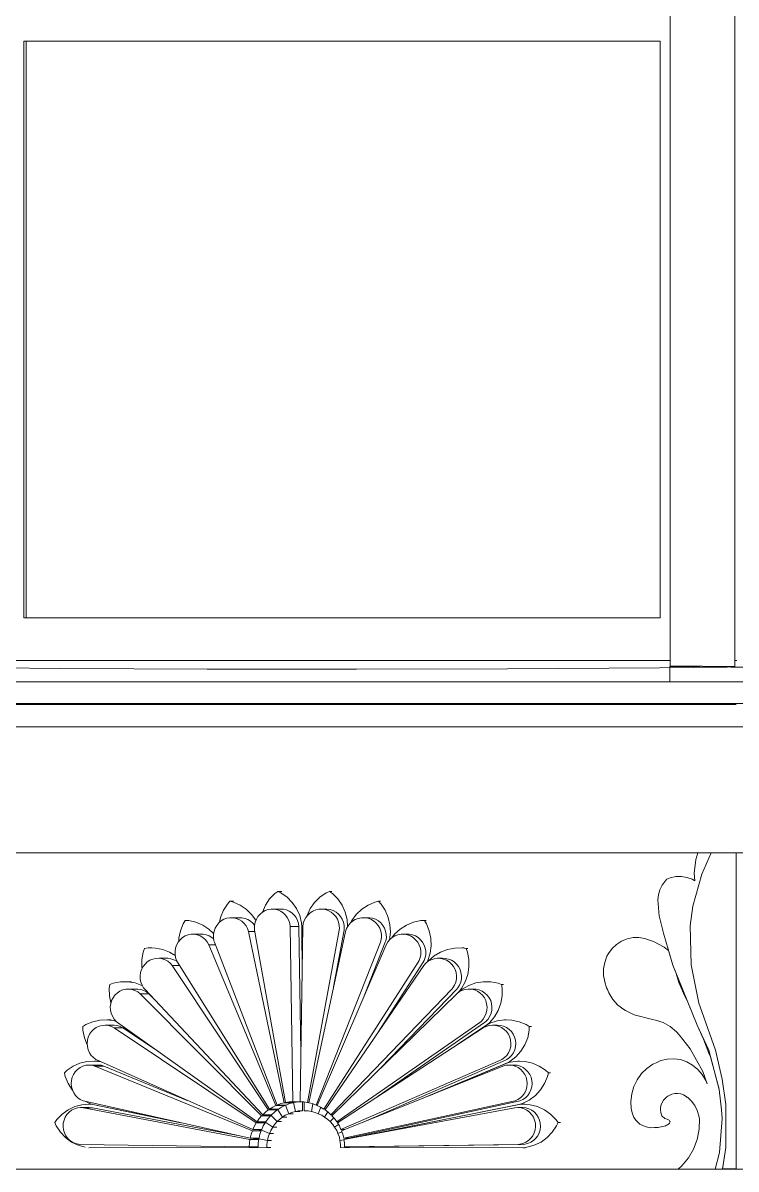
# Model space of a CAD drawing. Header units: millimetres. Extents: x 1177761 to 1329492, y 746793 to 827002.
# Drawn here: x 1205983 to 1206818, y 815005 to 816346 of the extents above; entities that cross this region are included whole.
import ezdxf

# ---------------------------------------------------------------- set-up
doc = ezdxf.new("R2010")
doc.units = ezdxf.units.MM
doc.layers.add('wall', color=5, linetype='Continuous', lineweight=30)

msp = doc.modelspace()

# ---------------------------------------------------------------- linework, layer by layer
at = {"layer": 'wall', "color": 250, "lineweight": 20, "ltscale": 50}
for p, q in [((1206740.4, 818449.8), (1206740.4, 815593.6)), ((1206816, 815592.8), (1206816, 818374.8)), ((1206816.1, 818374.8), (1206816.1, 815599.8)), ((1205984, 815649.8), (1205984, 816324.8)), ((1205984, 816324.8), (1206728.9, 816324.8)), ((1205986.9, 816324.8), (1205986.9, 815649.8)), ((1206728.9, 816324.8), (1206728.9, 815649.8)), ((1206728.9, 815649.8), (1205984, 815649.8)), ((1205935, 815599.8), (1206740.4, 815599.8)), ((1206817.1, 815599.8), (1206816.1, 815599.8)), ((1206816.1, 815599.8), (1206816.1, 815593.8)), ((1206818.5, 815599.8), (1206817.1, 815599.8)), ((1205860.3, 815592), (1206027.5, 815590.5)), ((1206027.5, 815590.5), (1206198.8, 815589.7)), ((1206198.8, 815589.7), (1206373.3, 815589.6)), ((1206373.3, 815589.6), (1206550, 815590.1)), ((1206550, 815590.1), (1206728, 815591.3)), ((1206728, 815591.3), (1206894.5, 815593)), ((1206740.4, 815593.6), (1206740.1, 815593)), ((1206740.1, 815593), (1206906.6, 815591.3)), ((1206740.1, 815574.8), (1206740.1, 815593)), ((1206816, 815592.8), (1206740.4, 815593.6)), ((1206816.1, 815593.8), (1206816, 815592.8)), ((1205853.2, 815574.8), (1206013.8, 815574.8)), ((1205965.9, 815574.8), (1206013.8, 815574.8)), ((1206013.8, 815574.8), (1206177.3, 815574.8)), ((1206017.6, 815574.8), (1206069.6, 815574.8)), ((1206069.6, 815574.8), (1206121.9, 815574.8)), ((1206121.9, 815574.8), (1206174.5, 815574.8)), ((1206174.5, 815574.8), (1206227.3, 815574.8)), ((1206177.3, 815574.8), (1206343, 815574.8)), ((1206227.3, 815574.8), (1206280.3, 815574.8)), ((1206280.3, 815574.8), (1206333.4, 815574.8)), ((1206333.4, 815574.8), (1206386.8, 815574.8)), ((1206343, 815574.8), (1206510.3, 815574.8)), ((1206386.8, 815574.8), (1206440.3, 815574.8)), ((1206440.3, 815574.8), (1206494, 815574.8)), ((1206494, 815574.8), (1206547.7, 815574.8)), ((1206510.3, 815574.8), (1206678.8, 815574.8)), ((1206547.7, 815574.8), (1206601.6, 815574.8)), ((1206601.6, 815574.8), (1206655.5, 815574.8)), ((1206655.5, 815574.8), (1206678.8, 815574.8)), ((1206678.8, 815574.8), (1206847.7, 815574.8)), ((1206709.5, 815574.8), (1206763.5, 815574.8)), ((1206763.5, 815574.8), (1206817.6, 815574.8)), ((1205853.2, 815549.8), (1206013.8, 815549.8)), ((1205965.9, 815548.5), (1206017.6, 815548.5)), ((1206013.8, 815549.8), (1206177.3, 815549.8)), ((1206017.6, 815548.5), (1206069.6, 815548.5)), ((1206069.6, 815548.5), (1206121.9, 815548.5)), ((1206121.9, 815548.5), (1206174.5, 815548.5)), ((1206174.5, 815548.5), (1206227.3, 815548.5)), ((1206177.3, 815549.8), (1206343, 815549.8)), ((1206227.3, 815548.5), (1206280.3, 815548.5)), ((1206280.3, 815548.5), (1206333.4, 815548.5)), ((1206333.4, 815548.5), (1206386.8, 815548.5)), ((1206343, 815549.8), (1206510.3, 815549.8)), ((1206386.8, 815548.5), (1206440.3, 815548.5)), ((1206440.3, 815548.5), (1206494, 815548.5)), ((1206494, 815548.5), (1206547.7, 815548.5)), ((1206510.3, 815549.8), (1206678.8, 815549.8)), ((1206547.7, 815548.5), (1206601.6, 815548.5)), ((1206601.6, 815548.5), (1206655.5, 815548.5)), ((1206655.5, 815548.5), (1206709.5, 815548.5)), ((1206678.8, 815549.8), (1206847.7, 815549.8)), ((1206709.5, 815548.5), (1206763.5, 815548.5)), ((1206763.5, 815548.5), (1206817.6, 815548.5)), ((1208152, 815522.2), (1205483.2, 815522.2)), ((1205975.3, 815522.2), (1206026.5, 815522.2)), ((1206026.5, 815522.2), (1206077.9, 815522.2)), ((1206077.9, 815522.2), (1206129.6, 815522.2)), ((1206129.6, 815522.2), (1206181.6, 815522.2)), ((1206181.6, 815522.2), (1206233.8, 815522.2)), ((1206233.8, 815522.2), (1206286.2, 815522.2)), ((1206286.2, 815522.2), (1206338.8, 815522.2)), ((1206338.8, 815522.2), (1206391.6, 815522.2)), ((1206391.6, 815522.2), (1206444.5, 815522.2)), ((1206444.5, 815522.2), (1206497.5, 815522.2)), ((1206497.5, 815522.2), (1206550.7, 815522.2)), ((1206550.7, 815522.2), (1206604, 815522.2)), ((1206604, 815522.2), (1206657.3, 815522.2)), ((1206657.3, 815522.2), (1206710.7, 815522.2)), ((1206710.7, 815522.2), (1206764.1, 815522.2)), ((1206764.1, 815522.2), (1206817.6, 815522.2)), ((1208099.7, 815374.8), (1205535.5, 815374.8)), ((1206271.7, 815320.9), (1206277.7, 815327.2)), ((1206277.7, 815327.2), (1206281.2, 815329.8)), ((1206281.2, 815329.8), (1206285, 815328)), ((1206286, 815329.8), (1206281.2, 815329.8)), ((1206285, 815328), (1206292.1, 815323)), ((1206337.9, 815328), (1206330.6, 815323)), ((1206341.9, 815329.8), (1206337.9, 815328)), ((1206345.4, 815327.2), (1206341.9, 815329.8)), ((1206344.4, 815329.8), (1206341.9, 815329.8)), ((1206351.6, 815320.9), (1206345.4, 815327.2)), ((1206217.6, 815307.6), (1206222.3, 815315)), ((1206222.3, 815315), (1206225.2, 815318.2)), ((1206225.2, 815318.2), (1206229.4, 815317.2)), ((1206229.3, 815318.2), (1206225.2, 815318.2)), ((1206229.4, 815317.2), (1206237.3, 815313.7)), ((1206237.3, 815313.7), (1206244.4, 815308.9)), ((1206263.3, 815305.5), (1206266.8, 815313.6)), ((1206266.8, 815313.6), (1206271.7, 815320.9)), ((1206292.1, 815323), (1206298.2, 815316.8)), ((1206298.2, 815316.8), (1206303.2, 815309.6)), ((1206324.4, 815316.8), (1206319.3, 815309.6)), ((1206330.6, 815323), (1206324.4, 815316.8)), ((1206356.6, 815313.6), (1206351.6, 815320.9)), ((1206360.2, 815305.5), (1206356.6, 815313.6)), ((1206386.9, 815313.7), (1206379.5, 815308.9)), ((1206394.9, 815317.2), (1206386.9, 815313.7)), ((1206399.2, 815318.2), (1206394.9, 815317.2)), ((1206402.2, 815315), (1206399.2, 815318.2)), ((1206401.4, 815318.2), (1206399.2, 815318.2)), ((1206407, 815307.6), (1206402.2, 815315)), ((1206212.9, 815293.5), (1206214.2, 815299.4)), ((1206214.2, 815299.4), (1206217.6, 815307.6)), ((1206221.6, 815298.4), (1206225.2, 815299)), ((1206225.2, 815299), (1206228.9, 815298.9)), ((1206235.7, 815299), (1206225.2, 815299)), ((1206228.9, 815298.9), (1206232.4, 815298.2)), ((1206235.7, 815299), (1206239.3, 815298.9)), ((1206239.3, 815298.9), (1206242.9, 815298.2)), ((1206244.4, 815308.9), (1206250.7, 815302.9)), ((1206250.7, 815302.9), (1206255.7, 815295.9)), ((1206256.2, 815297.1), (1206258.1, 815300.3)), ((1206258.1, 815300.3), (1206260.5, 815303.2)), ((1206260.5, 815303.2), (1206263.4, 815305.5)), ((1206263.2, 815305.4), (1206263.3, 815305.5)), ((1206263.4, 815305.5), (1206266.6, 815307.3)), ((1206266.6, 815307.3), (1206270.1, 815308.4)), ((1206270.1, 815308.4), (1206273.7, 815309)), ((1206273.7, 815309), (1206277.3, 815308.8)), ((1206284.1, 815309), (1206273.7, 815309)), ((1206277.3, 815308.8), (1206280.9, 815308.1)), ((1206280.9, 815308.1), (1206284.3, 815306.6)), ((1206284.1, 815309), (1206287.8, 815308.8)), ((1206284.3, 815306.6), (1206287.4, 815304.6)), ((1206287.4, 815304.6), (1206290.1, 815302.1)), ((1206287.8, 815308.8), (1206291.3, 815308.1)), ((1206290.1, 815302.1), (1206292.3, 815299.2)), ((1206291.3, 815308.1), (1206294.7, 815306.6)), ((1206292.3, 815299.2), (1206294, 815295.8)), ((1206294.7, 815306.6), (1206297.8, 815304.6)), ((1206297.8, 815304.6), (1206300.5, 815302.1)), ((1206300.5, 815302.1), (1206302.8, 815299.2)), ((1206302.8, 815299.2), (1206304.5, 815295.8)), ((1206303.2, 815309.6), (1206306.9, 815301.6)), ((1206306.9, 815301.6), (1206309.2, 815293.1)), ((1206314, 815299.2), (1206312.2, 815295.8)), ((1206316.3, 815302.1), (1206314, 815299.2)), ((1206315.5, 815301.6), (1206315.2, 815300.7)), ((1206319.3, 815309.6), (1206315.5, 815301.6)), ((1206319.1, 815304.6), (1206316.3, 815302.1)), ((1206322.2, 815306.6), (1206319.1, 815304.6)), ((1206325.7, 815308.1), (1206322.2, 815306.6)), ((1206329.4, 815308.8), (1206325.7, 815308.1)), ((1206333.1, 815309), (1206329.4, 815308.8)), ((1206336.8, 815308.4), (1206333.1, 815309)), ((1206338.8, 815309), (1206333.1, 815309)), ((1206340.3, 815307.3), (1206336.8, 815308.4)), ((1206342.5, 815308.4), (1206338.8, 815309)), ((1206343.6, 815305.5), (1206340.3, 815307.3)), ((1206346.1, 815307.3), (1206342.5, 815308.4)), ((1206346.6, 815303.2), (1206343.6, 815305.5)), ((1206349.4, 815305.5), (1206346.1, 815307.3)), ((1206349.1, 815300.3), (1206346.6, 815303.2)), ((1206351.1, 815297.1), (1206349.1, 815300.3)), ((1206352.3, 815303.2), (1206349.4, 815305.5)), ((1206354.8, 815300.3), (1206352.3, 815303.2)), ((1206356.8, 815297.1), (1206354.8, 815300.3)), ((1206362.4, 815296.9), (1206360.2, 815305.5)), ((1206373.1, 815302.9), (1206367.9, 815295.8)), ((1206379.5, 815308.9), (1206373.1, 815302.9)), ((1206379.1, 815298.9), (1206375.4, 815298.2)), ((1206382.8, 815299), (1206379.1, 815298.9)), ((1206386.5, 815298.4), (1206382.8, 815299)), ((1206388.5, 815299), (1206382.8, 815299)), ((1206392.2, 815298.4), (1206388.5, 815299)), ((1206410.5, 815299.4), (1206407, 815307.6)), ((1206412.5, 815290.8), (1206410.5, 815299.4)), ((1206167.3, 815283.7), (1206170.5, 815291.9)), ((1206170.5, 815291.9), (1206172.8, 815295.7)), ((1206172.8, 815295.7), (1206177.1, 815295.5)), ((1206176.7, 815295.7), (1206172.8, 815295.7)), ((1206177.1, 815295.5), (1206185.4, 815293.7)), ((1206185.4, 815293.7), (1206193.4, 815290.4)), ((1206193.4, 815290.4), (1206200.6, 815285.7)), ((1206200.6, 815285.7), (1206206.2, 815280.6)), ((1206206.7, 815283.2), (1206207.9, 815286.8)), ((1206207.9, 815286.8), (1206209.8, 815290)), ((1206209.8, 815290), (1206212.2, 815292.9)), ((1206212.2, 815292.9), (1206215, 815295.3)), ((1206215, 815295.3), (1206218.2, 815297.1)), ((1206218.2, 815297.1), (1206221.6, 815298.4)), ((1206232.4, 815298.2), (1206235.8, 815296.9)), ((1206235.8, 815296.9), (1206239, 815295)), ((1206239, 815295), (1206241.7, 815292.5)), ((1206241.7, 815292.5), (1206244.1, 815289.6)), ((1206242.9, 815298.2), (1206246.3, 815296.9)), ((1206244.1, 815289.6), (1206245.8, 815286.3)), ((1206245.8, 815286.3), (1206246.9, 815282.8)), ((1206246.3, 815296.9), (1206249.4, 815295)), ((1206249.4, 815295), (1206252.2, 815292.5)), ((1206252.2, 815292.5), (1206254.1, 815290.1)), ((1206253.9, 815286.2), (1206254, 815290)), ((1206254.2, 815284.3), (1206253.9, 815286.2)), ((1206254, 815290), (1206254.8, 815293.6)), ((1206254.8, 815293.6), (1206256.2, 815297.1)), ((1206294, 815295.8), (1206295.2, 815292.2)), ((1206295.2, 815292.2), (1206295.6, 815288.6)), ((1206295.6, 815288.6), (1206298.8, 815083.4)), ((1206306, 815288.6), (1206295.6, 815288.6)), ((1206304.5, 815295.8), (1206305.6, 815292.2)), ((1206305.6, 815292.2), (1206306, 815288.6)), ((1206306, 815288.6), (1206308.3, 815142.4)), ((1206310.6, 815288.6), (1206307.4, 815083.4)), ((1206309.2, 815293.1), (1206309.6, 815288.6)), ((1206309.6, 815288.6), (1206309.7, 815231.9)), ((1206311.1, 815292.2), (1206310.6, 815288.6)), ((1206312.2, 815295.8), (1206311.1, 815292.2)), ((1206352.5, 815293.6), (1206351.1, 815297.1)), ((1206353.2, 815290), (1206352.5, 815293.6)), ((1206353.1, 815284.3), (1206353.3, 815286.2)), ((1206353.3, 815286.2), (1206353.2, 815290)), ((1206358.2, 815293.6), (1206356.8, 815297.1)), ((1206358.9, 815290), (1206358.2, 815293.6)), ((1206358.8, 815284.3), (1206359.1, 815286.2)), ((1206359.1, 815286.2), (1206358.9, 815290)), ((1206361.6, 815286.3), (1206360.5, 815282.8)), ((1206363.5, 815289.6), (1206361.6, 815286.3)), ((1206363, 815288.8), (1206362.4, 815296.9)), ((1206365.8, 815292.5), (1206363.5, 815289.6)), ((1206368.7, 815295), (1206365.8, 815292.5)), ((1206367.9, 815295.8), (1206366.5, 815293.1)), ((1206371.9, 815296.9), (1206368.7, 815295)), ((1206375.4, 815298.2), (1206371.9, 815296.9)), ((1206390, 815297.1), (1206386.5, 815298.4)), ((1206393.3, 815295.3), (1206390, 815297.1)), ((1206395.7, 815297.1), (1206392.2, 815298.4)), ((1206396.1, 815292.9), (1206393.3, 815295.3)), ((1206399, 815295.3), (1206395.7, 815297.1)), ((1206398.6, 815290), (1206396.1, 815292.9)), ((1206400.5, 815286.8), (1206398.6, 815290)), ((1206401.9, 815292.9), (1206399, 815295.3)), ((1206401.8, 815283.2), (1206400.5, 815286.8)), ((1206404.3, 815290), (1206401.9, 815292.9)), ((1206406.2, 815286.8), (1206404.3, 815290)), ((1206407.5, 815283.2), (1206406.2, 815286.8)), ((1206413, 815281.9), (1206412.5, 815290.8)), ((1206424.4, 815285.7), (1206417.9, 815279.8)), ((1206431.9, 815290.4), (1206424.4, 815285.7)), ((1206440, 815293.7), (1206431.9, 815290.4)), ((1206448.6, 815295.5), (1206440, 815293.7)), ((1206452.9, 815295.7), (1206448.6, 815295.5)), ((1206455.3, 815291.9), (1206452.9, 815295.7)), ((1206455.1, 815295.7), (1206452.9, 815295.7)), ((1206458.6, 815283.7), (1206455.3, 815291.9)), ((1206164.6, 815270.3), (1206166.9, 815273.2)), ((1206165.4, 815271.4), (1206165.5, 815275)), ((1206165.5, 815275), (1206167.3, 815283.7)), ((1206166.9, 815273.2), (1206169.7, 815275.7)), ((1206169.7, 815275.7), (1206172.8, 815277.6)), ((1206172.8, 815277.6), (1206176.2, 815278.9)), ((1206176.2, 815278.9), (1206179.8, 815279.6)), ((1206179.8, 815279.6), (1206183.4, 815279.6)), ((1206183.4, 815279.6), (1206187, 815279)), ((1206193.9, 815279.6), (1206183.4, 815279.6)), ((1206187, 815279), (1206190.5, 815277.8)), ((1206190.5, 815277.8), (1206193.6, 815275.9)), ((1206193.6, 815275.9), (1206196.4, 815273.5)), ((1206193.9, 815279.6), (1206197.5, 815279)), ((1206196.4, 815273.5), (1206198.8, 815270.6)), ((1206197.5, 815279), (1206200.9, 815277.8)), ((1206200.9, 815277.8), (1206204.1, 815275.9)), ((1206204.1, 815275.9), (1206206.2, 815274.1)), ((1206205.9, 815275.8), (1206206, 815279.5)), ((1206206.5, 815272), (1206205.9, 815275.8)), ((1206206, 815279.5), (1206206.7, 815283.2)), ((1206207.1, 815270.3), (1206206.5, 815272)), ((1206246.9, 815282.8), (1206288.7, 815082.2)), ((1206254.4, 815282.8), (1206246.9, 815282.8)), ((1206290.2, 815082.6), (1206254.2, 815284.3)), ((1206316.2, 815082.6), (1206353.1, 815284.3)), ((1206360.5, 815282.8), (1206317.7, 815082.2)), ((1206346.6, 815217.9), (1206358.8, 815284.3)), ((1206401.3, 815270.3), (1206401.9, 815272)), ((1206402.5, 815279.5), (1206401.8, 815283.2)), ((1206401.9, 815272), (1206402.5, 815275.8)), ((1206402.5, 815275.8), (1206402.5, 815279.5)), ((1206407, 815270.3), (1206407.7, 815272)), ((1206408.2, 815279.5), (1206407.5, 815283.2)), ((1206407.7, 815272), (1206408.3, 815275.8)), ((1206408.3, 815275.8), (1206408.2, 815279.5)), ((1206412.3, 815273.5), (1206409.9, 815270.6)), ((1206411.9, 815273.1), (1206413, 815281.9)), ((1206415.2, 815275.9), (1206412.3, 815273.5)), ((1206417.9, 815279.8), (1206414.3, 815275.2)), ((1206418.4, 815277.8), (1206415.2, 815275.9)), ((1206421.9, 815279), (1206418.4, 815277.8)), ((1206425.6, 815279.6), (1206421.9, 815279)), ((1206429.4, 815279.6), (1206425.6, 815279.6)), ((1206431.3, 815279.6), (1206425.6, 815279.6)), ((1206433, 815278.9), (1206429.4, 815279.6)), ((1206435.1, 815279.6), (1206431.3, 815279.6)), ((1206436.5, 815277.6), (1206433, 815278.9)), ((1206438.8, 815278.9), (1206435.1, 815279.6)), ((1206439.8, 815275.7), (1206436.5, 815277.6)), ((1206442.3, 815277.6), (1206438.8, 815278.9)), ((1206442.6, 815273.2), (1206439.8, 815275.7)), ((1206445.5, 815275.7), (1206442.3, 815277.6)), ((1206445, 815270.3), (1206442.6, 815273.2)), ((1206448.3, 815273.2), (1206445.5, 815275.7)), ((1206450.7, 815270.3), (1206448.3, 815273.2)), ((1206460.4, 815275), (1206458.6, 815283.7)), ((1206460.7, 815266.2), (1206460.4, 815275)), ((1206122.3, 815250), (1206123.9, 815258.7)), ((1206123.9, 815258.7), (1206125.4, 815262.9)), ((1206125.4, 815262.9), (1206129.6, 815263.6)), ((1206129.6, 815263.6), (1206138.2, 815263.5)), ((1206133.8, 815263.6), (1206129.6, 815263.6)), ((1206138.2, 815263.5), (1206146.6, 815261.9)), ((1206146.6, 815261.9), (1206154.6, 815258.7)), ((1206154.6, 815258.7), (1206161.2, 815254.6)), ((1206161, 815259.8), (1206161.6, 815263.5)), ((1206161, 815256), (1206161, 815259.8)), ((1206161.6, 815263.5), (1206162.8, 815267)), ((1206162.8, 815267), (1206164.6, 815270.3)), ((1206198.8, 815270.6), (1206200.5, 815267.4)), ((1206200.5, 815267.4), (1206279.1, 815079.1)), ((1206208.2, 815267.4), (1206200.5, 815267.4)), ((1206280.5, 815079.6), (1206207.1, 815270.3)), ((1206326.1, 815079.6), (1206401.3, 815270.3)), ((1206408.1, 815267.4), (1206327.5, 815079.1)), ((1206380.3, 815202.6), (1206407, 815270.3)), ((1206409.9, 815270.6), (1206408.1, 815267.4)), ((1206446.8, 815267), (1206445, 815270.3)), ((1206448.1, 815263.5), (1206446.8, 815267)), ((1206448.7, 815259.8), (1206448.1, 815263.5)), ((1206448.6, 815256), (1206448.7, 815259.8)), ((1206452.5, 815267), (1206450.7, 815270.3)), ((1206453.8, 815263.5), (1206452.5, 815267)), ((1206454.4, 815259.8), (1206453.8, 815263.5)), ((1206454.4, 815256), (1206454.4, 815259.8)), ((1206459.5, 815257.4), (1206460.7, 815266.2)), ((1206471.7, 815258.7), (1206464.1, 815254.2)), ((1206479.9, 815261.9), (1206471.7, 815258.7)), ((1206488.5, 815263.5), (1206479.9, 815261.9)), ((1206497.2, 815263.6), (1206488.5, 815263.5)), ((1206501.6, 815262.9), (1206497.2, 815263.6)), ((1206499.5, 815263.6), (1206497.2, 815263.6)), ((1206503.1, 815258.7), (1206501.6, 815262.9)), ((1206503.8, 815262.9), (1206501.6, 815262.9)), ((1206504.8, 815250), (1206503.1, 815258.7)), ((1206122.2, 815241.2), (1206122.3, 815250)), ((1206125.9, 815244.7), (1206128.6, 815247.2)), ((1206128.6, 815247.2), (1206131.7, 815249.2)), ((1206131.7, 815249.2), (1206135.1, 815250.6)), ((1206135.1, 815250.6), (1206138.6, 815251.4)), ((1206138.6, 815251.4), (1206142.3, 815251.5)), ((1206142.3, 815251.5), (1206145.9, 815251)), ((1206152.7, 815251.5), (1206142.3, 815251.5)), ((1206145.9, 815251), (1206149.3, 815249.8)), ((1206149.3, 815249.8), (1206152.5, 815248)), ((1206152.5, 815248), (1206155.4, 815245.7)), ((1206152.7, 815251.5), (1206156.3, 815251)), ((1206155.4, 815245.7), (1206157.7, 815242.9)), ((1206156.3, 815251), (1206159.8, 815249.8)), ((1206159.8, 815249.8), (1206163, 815248)), ((1206161.6, 815252.3), (1206161, 815256)), ((1206162.9, 815248.7), (1206161.6, 815252.3)), ((1206163.9, 815247.1), (1206162.9, 815248.7)), ((1206163, 815248), (1206163.7, 815247.5)), ((1206271.5, 815074.9), (1206163.9, 815247.1)), ((1206335.3, 815074.9), (1206445.7, 815247.1)), ((1206398.8, 815165.1), (1206451.4, 815247.1)), ((1206445.7, 815247.1), (1206446.7, 815248.7)), ((1206446.7, 815248.7), (1206448, 815252.3)), ((1206448, 815252.3), (1206448.6, 815256)), ((1206451.4, 815247.1), (1206452.4, 815248.7)), ((1206454.4, 815245.7), (1206452, 815242.9)), ((1206452.4, 815248.7), (1206453.7, 815252.3)), ((1206453.7, 815252.3), (1206454.4, 815256)), ((1206457.3, 815248), (1206454.4, 815245.7)), ((1206455.5, 815246.6), (1206456.8, 815248.9)), ((1206456.8, 815248.9), (1206459.5, 815257.4)), ((1206457.5, 815248.4), (1206456.8, 815247.6)), ((1206460.6, 815249.8), (1206457.3, 815248)), ((1206464.1, 815254.2), (1206457.5, 815248.4)), ((1206464.1, 815251), (1206460.6, 815249.8)), ((1206467.8, 815251.5), (1206464.1, 815251)), ((1206471.6, 815251.4), (1206467.8, 815251.5)), ((1206473.6, 815251.5), (1206467.8, 815251.5)), ((1206475.2, 815250.6), (1206471.6, 815251.4)), ((1206477.3, 815251.4), (1206473.6, 815251.5)), ((1206478.7, 815249.2), (1206475.2, 815250.6)), ((1206480.9, 815250.6), (1206477.3, 815251.4)), ((1206481.9, 815247.2), (1206478.7, 815249.2)), ((1206484.4, 815249.2), (1206480.9, 815250.6)), ((1206484.7, 815244.7), (1206481.9, 815247.2)), ((1206487.6, 815247.2), (1206484.4, 815249.2)), ((1206490.4, 815244.7), (1206487.6, 815247.2)), ((1206504.9, 815241.2), (1206504.8, 815250)), ((1206120.2, 815231.1), (1206120.7, 815234.9)), ((1206120.7, 815234.9), (1206121.9, 815238.4)), ((1206121.9, 815238.4), (1206123.6, 815241.8)), ((1206122.4, 815239.5), (1206122.2, 815241.2)), ((1206123.6, 815241.8), (1206125.9, 815244.7)), ((1206157.7, 815242.9), (1206270.2, 815074)), ((1206166.5, 815242.9), (1206157.7, 815242.9)), ((1206452, 815242.9), (1206336.6, 815074)), ((1206487, 815241.8), (1206484.7, 815244.7)), ((1206488.7, 815238.4), (1206487, 815241.8)), ((1206489.9, 815234.9), (1206488.7, 815238.4)), ((1206490.4, 815231.1), (1206489.9, 815234.9)), ((1206492.7, 815241.8), (1206490.4, 815244.7)), ((1206494.5, 815238.4), (1206492.7, 815241.8)), ((1206495.6, 815234.9), (1206494.5, 815238.4)), ((1206496.2, 815231.1), (1206495.6, 815234.9)), ((1206500.6, 815224), (1206503.5, 815232.4)), ((1206503.5, 815232.4), (1206504.9, 815241.2)), ((1206084.1, 815216.4), (1206084.8, 815220.8)), ((1206084.8, 815220.8), (1206088.8, 815222.4)), ((1206088.8, 815222.4), (1206097.2, 815224)), ((1206097.2, 815224), (1206105.7, 815224.1)), ((1206105.7, 815224.1), (1206114.2, 815222.7)), ((1206110.1, 815224.1), (1206105.7, 815224.1)), ((1206114.2, 815222.7), (1206122.2, 815219.7)), ((1206120.3, 815227.4), (1206120.2, 815231.1)), ((1206121.1, 815223.7), (1206120.3, 815227.4)), ((1206122.4, 815220.2), (1206121.1, 815223.7)), ((1206122.2, 815219.7), (1206122.9, 815219.3)), ((1206124.3, 815217), (1206122.4, 815220.2)), ((1206486.2, 815217), (1206488.2, 815220.2)), ((1206488.2, 815220.2), (1206489.6, 815223.7)), ((1206489.6, 815223.7), (1206490.3, 815227.4)), ((1206490.3, 815227.4), (1206490.4, 815231.1)), ((1206491.9, 815217), (1206493.9, 815220.2)), ((1206493.9, 815220.2), (1206495.3, 815223.7)), ((1206495.3, 815223.7), (1206496.1, 815227.4)), ((1206496.1, 815227.4), (1206496.2, 815231.1)), ((1206496.3, 815216.3), (1206500.6, 815224)), ((1206504.8, 815219.7), (1206497.2, 815215.4)), ((1206513.1, 815222.7), (1206504.8, 815219.7)), ((1206521.7, 815224.1), (1206513.1, 815222.7)), ((1206530.5, 815224), (1206521.7, 815224.1)), ((1206523.9, 815224.1), (1206521.7, 815224.1)), ((1206539.1, 815222.4), (1206530.5, 815224)), ((1206543.2, 815220.8), (1206539.1, 815222.4)), ((1206543.9, 815216.4), (1206543.2, 815220.8)), ((1206545.4, 815220.8), (1206543.2, 815220.8)), ((1206084.2, 815207.6), (1206084.1, 815216.4)), ((1206085.7, 815198.8), (1206084.2, 815207.6)), ((1206086.8, 815201.9), (1206088.5, 815205.2)), ((1206088.5, 815205.2), (1206090.7, 815208.2)), ((1206090.7, 815208.2), (1206093.3, 815210.8)), ((1206093.3, 815210.8), (1206096.4, 815212.9)), ((1206096.4, 815212.9), (1206099.7, 815214.4)), ((1206099.7, 815214.4), (1206103.3, 815215.2)), ((1206103.3, 815215.2), (1206106.9, 815215.4)), ((1206106.9, 815215.4), (1206110.6, 815215)), ((1206117.4, 815215.4), (1206106.9, 815215.4)), ((1206110.6, 815215), (1206114, 815213.9)), ((1206114, 815213.9), (1206117.3, 815212.1)), ((1206117.3, 815212.1), (1206120.1, 815209.9)), ((1206117.4, 815215.4), (1206121, 815215)), ((1206120.1, 815209.9), (1206262.4, 815067.2)), ((1206130.5, 815209.9), (1206120.1, 815209.9)), ((1206121, 815215), (1206124.5, 815213.9)), ((1206125.5, 815215.5), (1206124.3, 815217)), ((1206124.5, 815213.9), (1206127.7, 815212.1)), ((1206263.6, 815068.3), (1206125.5, 815215.5)), ((1206127.7, 815212.1), (1206130.5, 815209.9)), ((1206130.5, 815209.9), (1206135.9, 815204.5)), ((1206343.5, 815068.3), (1206485, 815215.5)), ((1206490.6, 815209.9), (1206344.6, 815067.2)), ((1206401.8, 815123.1), (1206490.7, 815215.5)), ((1206485, 815215.5), (1206486.2, 815217)), ((1206490.6, 815209.9), (1206493.5, 815212.8)), ((1206493.4, 815212.1), (1206490.6, 815209.9)), ((1206490.7, 815215.5), (1206491.9, 815217)), ((1206493.7, 815212.5), (1206492.8, 815211.6)), ((1206496.8, 815213.9), (1206493.4, 815212.1)), ((1206493.5, 815212.8), (1206496.3, 815216.3)), ((1206497.2, 815215.4), (1206493.7, 815212.5)), ((1206500.3, 815215), (1206496.8, 815213.9)), ((1206504.1, 815215.4), (1206500.3, 815215)), ((1206507.8, 815215.2), (1206504.1, 815215.4)), ((1206509.8, 815215.4), (1206504.1, 815215.4)), ((1206511.4, 815214.4), (1206507.8, 815215.2)), ((1206513.5, 815215.2), (1206509.8, 815215.4)), ((1206514.9, 815212.9), (1206511.4, 815214.4)), ((1206517.1, 815214.4), (1206513.5, 815215.2)), ((1206518, 815210.8), (1206514.9, 815212.9)), ((1206520.6, 815212.9), (1206517.1, 815214.4)), ((1206520.7, 815208.2), (1206518, 815210.8)), ((1206523.7, 815210.8), (1206520.6, 815212.9)), ((1206523, 815205.2), (1206520.7, 815208.2)), ((1206524.7, 815201.9), (1206523, 815205.2)), ((1206526.4, 815208.2), (1206523.7, 815210.8)), ((1206528.7, 815205.2), (1206526.4, 815208.2)), ((1206530.4, 815201.9), (1206528.7, 815205.2)), ((1206542.2, 815198.8), (1206543.8, 815207.6)), ((1206543.8, 815207.6), (1206543.9, 815216.4)), ((1206085.3, 815194.5), (1206085.8, 815198.2)), ((1206085.5, 815190.7), (1206085.3, 815194.5)), ((1206085.9, 815198.5), (1206085.7, 815198.8)), ((1206085.8, 815198.2), (1206086.8, 815201.9)), ((1206525.7, 815198.2), (1206524.7, 815201.9)), ((1206526.2, 815194.5), (1206525.7, 815198.2)), ((1206526, 815190.7), (1206526.2, 815194.5)), ((1206531.5, 815198.2), (1206530.4, 815201.9)), ((1206531.9, 815194.5), (1206531.5, 815198.2)), ((1206531.7, 815190.7), (1206531.9, 815194.5)), ((1206539.1, 815190.5), (1206542.2, 815198.8)), ((1206064.7, 815177.3), (1206073.1, 815179.1)), ((1206073.1, 815179.1), (1206081.6, 815179.4)), ((1206081.6, 815179.4), (1206090.1, 815178.2)), ((1206086.1, 815179.4), (1206081.6, 815179.4)), ((1206086.4, 815187.1), (1206085.5, 815190.7)), ((1206087.8, 815183.6), (1206086.4, 815187.1)), ((1206089.8, 815180.4), (1206087.8, 815183.6)), ((1206092.3, 815177.7), (1206089.8, 815180.4)), ((1206090.1, 815178.2), (1206092.8, 815177.2)), ((1206519.1, 815177.7), (1206521.7, 815180.4)), ((1206521.7, 815180.4), (1206523.7, 815183.6)), ((1206523.7, 815183.6), (1206525.2, 815187.1)), ((1206524.8, 815177.7), (1206527.4, 815180.4)), ((1206525.2, 815187.1), (1206526, 815190.7)), ((1206527.4, 815180.4), (1206529.4, 815183.6)), ((1206529, 815176.1), (1206534.7, 815182.9)), ((1206529.4, 815183.6), (1206530.9, 815187.1)), ((1206537.8, 815178.2), (1206529.4, 815175.4)), ((1206530.9, 815187.1), (1206531.7, 815190.7)), ((1206534.7, 815182.9), (1206539.1, 815190.5)), ((1206546.4, 815179.4), (1206537.8, 815178.2)), ((1206555.2, 815179.1), (1206546.4, 815179.4)), ((1206548.6, 815179.4), (1206546.4, 815179.4)), ((1206563.8, 815177.3), (1206555.2, 815179.1)), ((1206053.2, 815171.7), (1206056.8, 815174)), ((1206053.3, 815167.2), (1206053.2, 815171.7)), ((1206055, 815158.5), (1206053.3, 815167.2)), ((1206056.8, 815174), (1206064.7, 815177.3)), ((1206061.1, 815162.6), (1206063.2, 815165.7)), ((1206063.2, 815165.7), (1206065.8, 815168.3)), ((1206065.8, 815168.3), (1206068.8, 815170.5)), ((1206068.8, 815170.5), (1206072.2, 815172)), ((1206072.2, 815172), (1206075.7, 815172.9)), ((1206075.7, 815172.9), (1206079.3, 815173.2)), ((1206079.3, 815173.2), (1206083, 815172.9)), ((1206089.8, 815173.2), (1206079.3, 815173.2)), ((1206083, 815172.9), (1206086.5, 815171.8)), ((1206086.5, 815171.8), (1206089.6, 815170.2)), ((1206089.6, 815170.2), (1206256.1, 815058.9)), ((1206100.1, 815170.2), (1206089.6, 815170.2)), ((1206089.8, 815173.2), (1206093.4, 815172.9)), ((1206093.7, 815176.5), (1206092.3, 815177.7)), ((1206093.4, 815172.9), (1206096.9, 815171.8)), ((1206257, 815060.2), (1206093.7, 815176.5)), ((1206096.9, 815171.8), (1206100.1, 815170.2)), ((1206100.1, 815170.2), (1206141.5, 815142.5)), ((1206350.2, 815060.2), (1206517.6, 815176.5)), ((1206521.8, 815170.2), (1206351.1, 815058.9)), ((1206398.8, 815090), (1206523.3, 815176.5)), ((1206525.4, 815173.3), (1206491, 815150.1)), ((1206492, 815150.8), (1206525.6, 815173.3)), ((1206517.6, 815176.5), (1206519.1, 815177.7)), ((1206525, 815171.8), (1206521.8, 815170.2)), ((1206523.3, 815176.5), (1206524.8, 815177.7)), ((1206528.6, 815172.9), (1206525, 815171.8)), ((1206529.4, 815175.4), (1206525.4, 815173.3)), ((1206525.6, 815173.3), (1206529, 815176.1)), ((1206532.4, 815173.2), (1206528.6, 815172.9)), ((1206536.1, 815172.9), (1206532.4, 815173.2)), ((1206538.1, 815173.2), (1206532.4, 815173.2)), ((1206539.7, 815172), (1206536.1, 815172.9)), ((1206541.8, 815172.9), (1206538.1, 815173.2)), ((1206543.1, 815170.5), (1206539.7, 815172)), ((1206545.4, 815172), (1206541.8, 815172.9)), ((1206546.2, 815168.3), (1206543.1, 815170.5)), ((1206548.8, 815170.5), (1206545.4, 815172)), ((1206548.9, 815165.7), (1206546.2, 815168.3)), ((1206551.9, 815168.3), (1206548.8, 815170.5)), ((1206551.1, 815162.6), (1206548.9, 815165.7)), ((1206554.6, 815165.7), (1206551.9, 815168.3)), ((1206556.8, 815162.6), (1206554.6, 815165.7)), ((1206571.9, 815174), (1206563.8, 815177.3)), ((1206575.6, 815171.7), (1206571.9, 815174)), ((1206573.7, 815158.5), (1206575.5, 815167.2)), ((1206575.5, 815167.2), (1206575.6, 815171.7)), ((1206578.1, 815171.7), (1206575.6, 815171.7)), ((1206058.2, 815150.3), (1206055, 815158.5)), ((1206058.2, 815151.8), (1206058.5, 815155.6)), ((1206058.5, 815148.1), (1206058.2, 815151.8)), ((1206058.5, 815155.6), (1206059.5, 815159.2)), ((1206059.5, 815159.2), (1206061.1, 815162.6)), ((1206552.7, 815159.2), (1206551.1, 815162.6)), ((1206553.7, 815155.6), (1206552.7, 815159.2)), ((1206554, 815151.8), (1206553.7, 815155.6)), ((1206553.8, 815148.1), (1206554, 815151.8)), ((1206558.4, 815159.2), (1206556.8, 815162.6)), ((1206559.4, 815155.6), (1206558.4, 815159.2)), ((1206559.8, 815151.8), (1206559.4, 815155.6)), ((1206559.5, 815148.1), (1206559.8, 815151.8)), ((1206570.4, 815150.3), (1206573.7, 815158.5)), ((1206058.3, 815150.2), (1206058.2, 815150.3)), ((1206059.4, 815144.4), (1206058.5, 815148.1)), ((1206060.9, 815141), (1206059.4, 815144.4)), ((1206062.9, 815137.9), (1206060.9, 815141)), ((1206065.5, 815135.2), (1206062.9, 815137.9)), ((1206546.6, 815135.2), (1206549.2, 815137.9)), ((1206549.2, 815137.9), (1206551.3, 815141)), ((1206551.3, 815141), (1206552.8, 815144.4)), ((1206552.3, 815135.2), (1206554.9, 815137.9)), ((1206552.8, 815144.4), (1206553.8, 815148.1)), ((1206554.9, 815137.9), (1206557, 815141)), ((1206557, 815141), (1206558.6, 815144.4)), ((1206558.6, 815144.4), (1206559.5, 815148.1)), ((1206559.9, 815136.1), (1206565.8, 815142.8)), ((1206565.8, 815142.8), (1206570.4, 815150.3)), ((1206034.6, 815120.4), (1206041.8, 815125.2)), ((1206041.8, 815125.2), (1206049.6, 815128.7)), ((1206049.6, 815128.7), (1206058, 815130.7)), ((1206049.9, 815123.6), (1206053.1, 815125.3)), ((1206053.1, 815125.3), (1206056.7, 815126.3)), ((1206056.7, 815126.3), (1206060.3, 815126.6)), ((1206058, 815130.7), (1206066.5, 815131.2)), ((1206060.3, 815126.6), (1206063.9, 815126.3)), ((1206070.7, 815126.6), (1206060.3, 815126.6)), ((1206063.9, 815126.3), (1206067.3, 815125.3)), ((1206068.4, 815133), (1206065.5, 815135.2)), ((1206066.5, 815131.2), (1206074.6, 815130.2)), ((1206071, 815131.2), (1206066.5, 815131.2)), ((1206067.3, 815125.3), (1206251.5, 815049.7)), ((1206077.8, 815125.3), (1206067.3, 815125.3)), ((1206070.1, 815132.2), (1206068.4, 815133)), ((1206252.1, 815051.1), (1206070.1, 815132.2)), ((1206070.7, 815126.6), (1206074.4, 815126.3)), ((1206074.4, 815126.3), (1206077.8, 815125.3)), ((1206077.8, 815125.3), (1206175.4, 815085.2)), ((1206355.2, 815051.1), (1206541.9, 815132.2)), ((1206544.7, 815125.3), (1206355.8, 815049.7)), ((1206380.3, 815059.5), (1206547.6, 815132.2)), ((1206548.9, 815128.8), (1206447.5, 815086.4)), ((1206458.3, 815090.7), (1206549.2, 815128.6)), ((1206541.9, 815132.2), (1206543.6, 815133)), ((1206543.6, 815133), (1206546.6, 815135.2)), ((1206548.2, 815126.3), (1206544.7, 815125.3)), ((1206547.6, 815132.2), (1206549.3, 815133)), ((1206551.9, 815126.6), (1206548.2, 815126.3)), ((1206553.3, 815130.1), (1206548.9, 815128.8)), ((1206549.2, 815128.6), (1206553, 815130.7)), ((1206549.3, 815133), (1206552.3, 815135.2)), ((1206555.6, 815126.3), (1206551.9, 815126.6)), ((1206557.6, 815126.6), (1206551.9, 815126.6)), ((1206553, 815130.7), (1206559.9, 815136.1)), ((1206562, 815131.2), (1206553.3, 815130.1)), ((1206559.2, 815125.3), (1206555.6, 815126.3)), ((1206561.3, 815126.3), (1206557.6, 815126.6)), ((1206562.6, 815123.6), (1206559.2, 815125.3)), ((1206564.9, 815125.3), (1206561.3, 815126.3)), ((1206570.7, 815130.7), (1206562, 815131.2)), ((1206564.3, 815131.2), (1206562, 815131.2)), ((1206568.3, 815123.6), (1206564.9, 815125.3)), ((1206579.2, 815128.7), (1206570.7, 815130.7)), ((1206587.3, 815125.2), (1206579.2, 815128.7)), ((1206594.7, 815120.4), (1206587.3, 815125.2)), ((1206031.5, 815117.4), (1206034.6, 815120.4)), ((1206032.4, 815113), (1206031.5, 815117.4)), ((1206035.8, 815104.9), (1206032.4, 815113)), ((1206039.9, 815108.6), (1206040.8, 815112.2)), ((1206040.8, 815112.2), (1206042.3, 815115.6)), ((1206042.3, 815115.6), (1206044.3, 815118.7)), ((1206044.3, 815118.7), (1206046.9, 815121.4)), ((1206046.9, 815121.4), (1206049.9, 815123.6)), ((1206565.6, 815121.4), (1206562.6, 815123.6)), ((1206568.2, 815118.7), (1206565.6, 815121.4)), ((1206570.4, 815115.6), (1206568.2, 815118.7)), ((1206571.3, 815121.4), (1206568.3, 815123.6)), ((1206571.9, 815112.2), (1206570.4, 815115.6)), ((1206574, 815118.7), (1206571.3, 815121.4)), ((1206572.8, 815108.6), (1206571.9, 815112.2)), ((1206576.1, 815115.6), (1206574, 815118.7)), ((1206577.6, 815112.2), (1206576.1, 815115.6)), ((1206578.6, 815108.6), (1206577.6, 815112.2)), ((1206593.4, 815104.9), (1206596.9, 815113)), ((1206597.9, 815117.4), (1206594.7, 815120.4)), ((1206596.9, 815113), (1206597.9, 815117.4)), ((1206600.6, 815117.4), (1206597.9, 815117.4)), ((1206040.5, 815097.4), (1206035.8, 815104.9)), ((1206039.6, 815104.8), (1206039.9, 815108.6)), ((1206039.9, 815101), (1206039.6, 815104.8)), ((1206040.9, 815097.4), (1206039.9, 815101)), ((1206571.8, 815097.4), (1206572.8, 815101)), ((1206573.1, 815104.8), (1206572.8, 815108.6)), ((1206572.8, 815101), (1206573.1, 815104.8)), ((1206577.5, 815097.4), (1206578.5, 815101)), ((1206578.5, 815101), (1206578.9, 815104.8)), ((1206578.9, 815104.8), (1206578.6, 815108.6)), ((1206588.7, 815097.4), (1206593.4, 815104.9)), ((1206041.3, 815096.5), (1206040.5, 815097.4)), ((1206042.5, 815094), (1206040.9, 815097.4)), ((1206044.6, 815090.9), (1206042.5, 815094)), ((1206047.2, 815088.3), (1206044.6, 815090.9)), ((1206050.2, 815086.1), (1206047.2, 815088.3)), ((1206053.5, 815084.6), (1206050.2, 815086.1)), ((1206055.3, 815084.1), (1206053.5, 815084.6)), ((1206557, 815084.1), (1206558.9, 815084.6)), ((1206558.9, 815084.6), (1206562.3, 815086.1)), ((1206562.3, 815086.1), (1206565.3, 815088.3)), ((1206562.8, 815084.1), (1206564.6, 815084.6)), ((1206564.6, 815084.6), (1206568, 815086.1)), ((1206565.3, 815088.3), (1206568, 815090.9)), ((1206567.8, 815081.6), (1206575.6, 815085.6)), ((1206568, 815090.9), (1206570.2, 815094)), ((1206568, 815086.1), (1206571, 815088.3)), ((1206570.2, 815094), (1206571.8, 815097.4)), ((1206571, 815088.3), (1206573.7, 815090.9)), ((1206573.7, 815090.9), (1206575.9, 815094)), ((1206575.6, 815085.6), (1206582.7, 815090.9)), ((1206575.9, 815094), (1206577.5, 815097.4)), ((1206582.7, 815090.9), (1206588.7, 815097.4)), ((1206029, 815069.2), (1206036, 815074.2)), ((1206034.5, 815068.7), (1206037, 815071.4)), ((1206036, 815074.2), (1206043.8, 815077.9)), ((1206037, 815071.4), (1206039.9, 815073.7)), ((1206039.9, 815073.7), (1206043.2, 815075.4)), ((1206043.2, 815075.4), (1206046.7, 815076.5)), ((1206043.8, 815077.9), (1206052.1, 815080.1)), ((1206046.7, 815076.5), (1206050.3, 815076.9)), ((1206050.3, 815076.9), (1206053.8, 815076.6)), ((1206060.7, 815076.9), (1206050.3, 815076.9)), ((1206052.1, 815080.1), (1206060.6, 815080.7)), ((1206053.8, 815076.6), (1206248.7, 815039.6)), ((1206064.3, 815076.6), (1206053.8, 815076.6)), ((1206249, 815041.1), (1206055.3, 815084.1)), ((1206060.8, 815081.6), (1206056.5, 815083.8)), ((1206060.6, 815080.7), (1206065, 815080.3)), ((1206063.5, 815080.7), (1206060.6, 815080.7)), ((1206060.7, 815076.9), (1206064.3, 815076.6)), ((1206064.9, 815080.3), (1206060.8, 815081.6)), ((1206064.3, 815076.6), (1206237, 815043.8)), ((1206168.5, 815059), (1206064.9, 815080.3)), ((1206065, 815080.3), (1206167.9, 815059.1)), ((1206266.8, 815071.6), (1206263.6, 815068.3)), ((1206270.2, 815074), (1206266.8, 815071.6)), ((1206280.7, 815074), (1206270.2, 815074)), ((1206275.3, 815077.4), (1206271.5, 815074.9)), ((1206282, 815074.9), (1206271.5, 815074.9)), ((1206277.3, 815071.6), (1206274, 815068.3)), ((1206279.1, 815079.1), (1206275.3, 815077.4)), ((1206280.7, 815074), (1206277.3, 815071.6)), ((1206289.6, 815079.1), (1206279.1, 815079.1)), ((1206280.1, 815074.9), (1206280.7, 815074)), ((1206284.7, 815081.4), (1206280.5, 815079.6)), ((1206290.9, 815079.6), (1206280.5, 815079.6)), ((1206286.9, 815065.7), (1206281, 815074.9)), ((1206285.8, 815077.4), (1206282, 815074.9)), ((1206288.7, 815082.2), (1206284.7, 815081.4)), ((1206289.6, 815079.1), (1206285.8, 815077.4)), ((1206299.2, 815082.2), (1206288.7, 815082.2)), ((1206289.3, 815079.6), (1206289.6, 815079.1)), ((1206294.1, 815069.6), (1206290.1, 815079.6)), ((1206290.1, 815079.6), (1206294.1, 815069.6)), ((1206294.6, 815083.4), (1206290.2, 815082.6)), ((1206300.6, 815082.6), (1206290.2, 815082.6)), ((1206295.1, 815081.4), (1206290.9, 815079.6)), ((1206297.4, 815071.1), (1206294.1, 815069.6)), ((1206298.8, 815083.4), (1206294.6, 815083.4)), ((1206299.2, 815082.2), (1206295.1, 815081.4)), ((1206301.9, 815072.1), (1206297.4, 815071.1)), ((1206307.4, 815083.4), (1206298.8, 815083.4)), ((1206299.1, 815082.6), (1206299.2, 815082.2)), ((1206301.9, 815072.1), (1206299.8, 815082.6)), ((1206305.1, 815083.4), (1206300.6, 815082.6)), ((1206305.4, 815072.8), (1206301.9, 815072.1)), ((1206307, 815072.1), (1206301.9, 815072.1)), ((1206308.3, 815083.4), (1206305.1, 815083.4)), ((1206310, 815072.9), (1206305.4, 815072.8)), ((1206307.4, 815083.4), (1206311.6, 815083.4)), ((1206310, 815083.4), (1206310, 815072.9)), ((1206311.6, 815083.4), (1206316.2, 815082.6)), ((1206312.3, 815083.3), (1206312.3, 815072.9)), ((1206312.3, 815072.9), (1206317, 815072.8)), ((1206317.8, 815082.6), (1206316.2, 815082.6)), ((1206317, 815072.8), (1206320.6, 815072.1)), ((1206317.7, 815082.2), (1206321.8, 815081.4)), ((1206322.4, 815081.1), (1206320.6, 815072.1)), ((1206320.6, 815072.1), (1206325.2, 815071.1)), ((1206321.8, 815081.4), (1206326.1, 815079.6)), ((1206325.2, 815071.1), (1206328.6, 815069.6)), ((1206327.8, 815079.6), (1206326.1, 815079.6)), ((1206327.5, 815079.1), (1206331.4, 815077.4)), ((1206328.6, 815069.6), (1206331.7, 815077.2)), ((1206331.7, 815077.2), (1206328.6, 815069.6)), ((1206331.4, 815077.4), (1206335.3, 815074.9)), ((1206337.2, 815074.9), (1206335.3, 815074.9)), ((1206339.9, 815071.7), (1206335.9, 815065.7)), ((1206336.6, 815074), (1206340.1, 815071.6)), ((1206340.1, 815071.6), (1206343.5, 815068.3)), ((1206358.4, 815041.1), (1206557, 815084.1)), ((1206558.5, 815076.6), (1206358.7, 815039.6)), ((1206364.1, 815041.1), (1206562.8, 815084.1)), ((1206563.5, 815080.3), (1206382.8, 815044)), ((1206382.8, 815044), (1206563.6, 815080.3)), ((1206562.1, 815076.9), (1206558.5, 815076.6)), ((1206565.9, 815076.5), (1206562.1, 815076.9)), ((1206567.9, 815076.9), (1206562.1, 815076.9)), ((1206568, 815080.7), (1206563.5, 815080.3)), ((1206563.6, 815080.3), (1206567.8, 815081.6)), ((1206569.4, 815075.4), (1206565.9, 815076.5)), ((1206571.6, 815076.5), (1206567.9, 815076.9)), ((1206576.7, 815080.1), (1206568, 815080.7)), ((1206570.4, 815080.7), (1206568, 815080.7)), ((1206572.8, 815073.7), (1206569.4, 815075.4)), ((1206575.2, 815075.4), (1206571.6, 815076.5)), ((1206575.8, 815071.4), (1206572.8, 815073.7)), ((1206578.5, 815073.7), (1206575.2, 815075.4)), ((1206578.3, 815068.7), (1206575.8, 815071.4)), ((1206585.2, 815077.9), (1206576.7, 815080.1)), ((1206581.5, 815071.4), (1206578.5, 815073.7)), ((1206584, 815068.7), (1206581.5, 815071.4)), ((1206593.2, 815074.2), (1206585.2, 815077.9)), ((1206600.4, 815069.2), (1206593.2, 815074.2)), ((1206020.4, 815059.4), (1206022.8, 815063)), ((1206022.1, 815055.4), (1206020.4, 815059.4)), ((1206022.8, 815063), (1206029, 815069.2)), ((1206030, 815054.6), (1206030.2, 815058.4)), ((1206030.2, 815058.4), (1206031.1, 815062)), ((1206031.1, 815062), (1206032.5, 815065.5)), ((1206032.5, 815065.5), (1206034.5, 815068.7)), ((1206256.1, 815058.9), (1206253.9, 815055.4)), ((1206266.6, 815058.9), (1206256.1, 815058.9)), ((1206259.6, 815064.1), (1206257, 815060.2)), ((1206267.4, 815060.2), (1206257, 815060.2)), ((1206262.4, 815067.2), (1206259.6, 815064.1)), ((1206272.9, 815067.2), (1206262.4, 815067.2)), ((1206274, 815068.3), (1206263.6, 815068.3)), ((1206266.6, 815058.9), (1206264.3, 815055.4)), ((1206264.6, 815060.2), (1206266.6, 815058.9)), ((1206275.5, 815053.7), (1206266, 815060.2)), ((1206270, 815064.1), (1206267.4, 815060.2)), ((1206272.9, 815067.2), (1206270, 815064.1)), ((1206271.7, 815068.3), (1206272.9, 815067.2)), ((1206272.8, 815068.3), (1206280.6, 815060.3)), ((1206280.7, 815060.3), (1206272.9, 815068.3)), ((1206280.6, 815060.3), (1206277.5, 815056.9)), ((1206285.4, 815060.3), (1206280.6, 815060.3)), ((1206283.2, 815063), (1206280.7, 815060.3)), ((1206285.5, 815060.3), (1206280.7, 815060.3)), ((1206286.9, 815065.7), (1206283.2, 815063)), ((1206290, 815067.8), (1206286.9, 815065.7)), ((1206291.8, 815065.7), (1206286.9, 815065.7)), ((1206294.1, 815069.6), (1206290, 815067.8)), ((1206299.1, 815069.6), (1206294.1, 815069.6)), ((1206299.1, 815069.6), (1206294.1, 815069.6)), ((1206328.6, 815069.6), (1206332.8, 815067.8)), ((1206332.8, 815067.8), (1206335.9, 815065.7)), ((1206335.9, 815065.7), (1206339.7, 815063)), ((1206339.7, 815063), (1206342.4, 815060.3)), ((1206342.4, 815060.3), (1206346.9, 815064.8)), ((1206346.9, 815064.8), (1206342.4, 815060.3)), ((1206342.5, 815060.3), (1206342.4, 815060.3)), ((1206342.4, 815060.3), (1206345.6, 815056.9)), ((1206345.8, 815068.3), (1206343.5, 815068.3)), ((1206344.6, 815067.2), (1206347.6, 815064.1)), ((1206347.6, 815064.1), (1206350.2, 815060.2)), ((1206353.1, 815060.2), (1206350.2, 815060.2)), ((1206351.1, 815058.9), (1206353.4, 815055.4)), ((1206580.4, 815065.5), (1206578.3, 815068.7)), ((1206581.8, 815062), (1206580.4, 815065.5)), ((1206582.7, 815058.4), (1206581.8, 815062)), ((1206582.9, 815054.6), (1206582.7, 815058.4)), ((1206586.1, 815065.5), (1206584, 815068.7)), ((1206587.6, 815062), (1206586.1, 815065.5)), ((1206588.4, 815058.4), (1206587.6, 815062)), ((1206588.6, 815054.6), (1206588.4, 815058.4)), ((1206606.7, 815063), (1206600.4, 815069.2)), ((1206609.3, 815059.4), (1206606.7, 815063)), ((1206607.5, 815055.4), (1206609.3, 815059.4)), ((1206612.1, 815059.4), (1206609.3, 815059.4)), ((1206026.9, 815048.1), (1206022.1, 815055.4)), ((1206032.9, 815041.7), (1206026.9, 815048.1)), ((1206030.5, 815050.9), (1206030, 815054.6)), ((1206031.5, 815047.2), (1206030.5, 815050.9)), ((1206033.1, 815043.9), (1206031.5, 815047.2)), ((1206250, 815045.7), (1206249, 815041.1)), ((1206251.5, 815049.7), (1206250, 815045.7)), ((1206262, 815049.7), (1206251.5, 815049.7)), ((1206253.9, 815055.4), (1206252.1, 815051.1)), ((1206262.5, 815051.1), (1206252.1, 815051.1)), ((1206258.6, 815051.1), (1206262, 815049.7)), ((1206260.4, 815045.7), (1206259.5, 815041.1)), ((1206262, 815049.7), (1206260.4, 815045.7)), ((1206271.6, 815046.3), (1206260.5, 815051.1)), ((1206260.6, 815051.1), (1206271.6, 815046.3)), ((1206264.3, 815055.4), (1206262.5, 815051.1)), ((1206271.6, 815046.3), (1206270, 815042)), ((1206273, 815049.8), (1206271.6, 815046.3)), ((1206276.3, 815046.3), (1206271.6, 815046.3)), ((1206276.3, 815046.3), (1206271.6, 815046.3)), ((1206275.5, 815053.7), (1206273, 815049.8)), ((1206277.5, 815056.9), (1206275.5, 815053.7)), ((1206280.2, 815053.7), (1206275.5, 815053.7)), ((1206345.6, 815056.9), (1206347.7, 815053.7)), ((1206352.4, 815056.9), (1206347.7, 815053.7)), ((1206347.7, 815053.7), (1206350.2, 815049.8)), ((1206350.2, 815049.8), (1206351.6, 815046.3)), ((1206351.6, 815046.3), (1206356.4, 815048.3)), ((1206356.3, 815048.3), (1206351.6, 815046.3)), ((1206351.6, 815046.3), (1206353.3, 815042)), ((1206353.4, 815055.4), (1206355.2, 815051.1)), ((1206359.3, 815051.1), (1206355.2, 815051.1)), ((1206355.8, 815049.7), (1206357.4, 815045.7)), ((1206357.4, 815045.7), (1206358.4, 815041.1)), ((1206579.7, 815043.9), (1206581.4, 815047.2)), ((1206581.4, 815047.2), (1206582.5, 815050.9)), ((1206582.5, 815050.9), (1206582.9, 815054.6)), ((1206585.4, 815043.9), (1206587.1, 815047.2)), ((1206587.1, 815047.2), (1206588.2, 815050.9)), ((1206588.2, 815050.9), (1206588.6, 815054.6)), ((1206596.4, 815041.7), (1206602.5, 815048.1)), ((1206602.5, 815048.1), (1206607.5, 815055.4)), ((1206039.9, 815036.5), (1206032.9, 815041.7)), ((1206035.3, 815040.8), (1206033.1, 815043.9)), ((1206038, 815038.3), (1206035.3, 815040.8)), ((1206041, 815036.2), (1206038, 815038.3)), ((1206047.6, 815032.7), (1206039.9, 815036.5)), ((1206044.4, 815034.7), (1206041, 815036.2)), ((1206047.9, 815033.8), (1206044.4, 815034.7)), ((1206055.8, 815030.3), (1206047.6, 815032.7)), ((1206049.7, 815033.7), (1206047.9, 815033.8)), ((1206247.9, 815030.7), (1206049.7, 815033.7)), ((1206248, 815035.4), (1206247.9, 815030.7)), ((1206258.3, 815030.7), (1206247.9, 815030.7)), ((1206248.7, 815039.6), (1206248, 815035.4)), ((1206259.2, 815039.6), (1206248.7, 815039.6)), ((1206259.5, 815041.1), (1206249, 815041.1)), ((1206251, 815041.1), (1206259.2, 815039.6)), ((1206255.5, 815041.1), (1206255.5, 815041.1)), ((1206269.3, 815038.3), (1206255.5, 815041.1)), ((1206258.4, 815035.4), (1206258.3, 815030.7)), ((1206259.2, 815039.6), (1206258.4, 815035.4)), ((1206269.3, 815038.3), (1206268.5, 815033.7)), ((1206268.5, 815033.7), (1206268.5, 815029.9)), ((1206270, 815042), (1206269.3, 815038.3)), ((1206274, 815038.3), (1206269.3, 815038.3)), ((1206353.3, 815042), (1206354, 815038.3)), ((1206358.7, 815039.2), (1206354, 815038.3)), ((1206354, 815038.3), (1206354.8, 815033.7)), ((1206354.8, 815033.7), (1206354.8, 815029.9)), ((1206364.1, 815041.1), (1206358.4, 815041.1)), ((1206358.7, 815039.6), (1206359.5, 815035.4)), ((1206359.5, 815035.4), (1206359.5, 815030.7)), ((1206359.5, 815030.7), (1206562.7, 815033.7)), ((1206365.3, 815030.7), (1206359.5, 815030.7)), ((1206365.3, 815030.7), (1206568.4, 815033.7)), ((1206562.7, 815033.7), (1206564.6, 815033.8)), ((1206564.6, 815033.8), (1206568.2, 815034.7)), ((1206568.2, 815034.7), (1206571.6, 815036.2)), ((1206568.4, 815033.7), (1206570.3, 815033.8)), ((1206570.3, 815033.8), (1206573.9, 815034.7)), ((1206571.6, 815036.2), (1206574.8, 815038.3)), ((1206572.9, 815030.3), (1206581.3, 815032.7)), ((1206573.9, 815034.7), (1206577.4, 815036.2)), ((1206574.8, 815038.3), (1206577.5, 815040.8)), ((1206577.4, 815036.2), (1206580.5, 815038.3)), ((1206577.5, 815040.8), (1206579.7, 815043.9)), ((1206580.5, 815038.3), (1206583.2, 815040.8)), ((1206581.3, 815032.7), (1206589.3, 815036.5)), ((1206583.2, 815040.8), (1206585.4, 815043.9)), ((1206589.3, 815036.5), (1206596.4, 815041.7)), ((1206268.5, 815029.9), (1206060.1, 815029.8)), ((1206273.1, 815029.9), (1206268.5, 815029.9)), ((1206354.8, 815029.9), (1206568.5, 815029.8)), ((1206568.5, 815029.8), (1206572.9, 815030.3)), ((1206570.9, 815029.8), (1206568.5, 815029.8)), ((1207823.2, 815004.9), (1205812.1, 815004.8))]:
    msp.add_line(p, q, dxfattribs=at)
for points in [[(1206766.9, 815312.3), (1206777.5, 815349.8), (1206788.6, 815374.8), (1206772.7, 815374.8), (1206770.5, 815367.1), (1206768.7, 815350.9), (1206769.2, 815342.2), (1206766.3, 815343.9), (1206760.1, 815346.2), (1206753.6, 815347.2), (1206747.1, 815347), (1206740.6, 815345.6), (1206736.5, 815343.9), (1206734.4, 815341.8), (1206731, 815337), (1206728.5, 815331.6), (1206726.8, 815325.8), (1206726.1, 815319.8), (1206726.4, 815315.1), (1206727.5, 815301.2), (1206732.8, 815280.9), (1206743.4, 815243.5), (1206772.2, 815173.1), (1206785.5, 815143.9), (1206797.9, 815097.9), (1206800.4, 815074.1), (1206801.4, 815064.1), (1206798, 815024.2), (1206793.1, 815004.8), (1206801.7, 815004.9), (1206805.6, 815030), (1206805.7, 815080.4), (1206801.3, 815109.9), (1206793.5, 815143.9), (1206777.6, 815189.2), (1206773.8, 815198.8), (1206765.2, 815243.7), (1206763.9, 815289.6)], [(1206817.6, 815374.8), (1206788.6, 815374.8), (1206777.5, 815349.8), (1206766.9, 815312.3), (1206763.9, 815289.6), (1206765.2, 815243.7), (1206773.8, 815198.8), (1206777.6, 815189.2), (1206793.5, 815143.9), (1206801.3, 815109.9), (1206805.7, 815080.4), (1206805.6, 815030), (1206801.7, 815005.1), (1206817.6, 815005)], [(1206746.9, 815234.9), (1206743.4, 815243.5), (1206738.6, 815260.4), (1206733.5, 815264.5), (1206721.1, 815271.1), (1206714.1, 815273.3), (1206710.8, 815274.6), (1206703.9, 815275.8), (1206697, 815275.7), (1206690.1, 815274.3), (1206683.6, 815271.6), (1206677.7, 815267.8), (1206672.4, 815262.9), (1206668.2, 815257), (1206666.4, 815253.8), (1206663.9, 815246.6), (1206662.6, 815239.2), (1206662.6, 815231.5), (1206663.8, 815224), (1206666.1, 815216.9), (1206667.1, 815215), (1206668.8, 815210.9), (1206673.5, 815203.3), (1206679.3, 815196.8), (1206686.1, 815191.4), (1206688.1, 815190.4), (1206698.2, 815185.3), (1206719.6, 815179.7), (1206723.3, 815179.1), (1206732.2, 815176.2), (1206740.5, 815171.6), (1206747.8, 815165.5), (1206751, 815161.8), (1206763.9, 815145.7), (1206778.6, 815119.1), (1206783.7, 815104.6), (1206782.2, 815108.4), (1206778, 815115.4), (1206772.8, 815121.5), (1206766.7, 815126.6), (1206759.8, 815130.4), (1206752.4, 815132.9), (1206744.7, 815134), (1206737, 815133.6), (1206729.5, 815131.8), (1206723.9, 815129.3), (1206720.1, 815127.5), (1206713, 815122.7), (1206706.9, 815116.6), (1206701.8, 815109.4), (1206698, 815101.4), (1206695.5, 815092.8), (1206694.4, 815083.8), (1206694.9, 815075.9), (1206695.1, 815073.7), (1206696.2, 815069.4), (1206698.1, 815065.3), (1206700.6, 815061.7), (1206703.6, 815058.6), (1206705.1, 815057.5), (1206707.4, 815056.1), (1206712.3, 815054.2), (1206717.4, 815053.2), (1206722.1, 815053.3), (1206726.5, 815053.6), (1206735, 815055.6), (1206736, 815056.2), (1206736.5, 815056.3), (1206737.4, 815056.7), (1206738.3, 815057.2), (1206739, 815057.8), (1206739.6, 815058.6), (1206740.1, 815059.5), (1206740.4, 815060.2), (1206740.2, 815060.6), (1206739.7, 815061.4), (1206739.2, 815062), (1206738.5, 815062.6), (1206737.8, 815063), (1206737.1, 815063.3), (1206735.5, 815063.6), (1206734.1, 815064.2), (1206732.9, 815065), (1206731.7, 815066), (1206730.8, 815067.3), (1206730.4, 815068), (1206730.3, 815068.2), (1206729.5, 815071.1), (1206729.1, 815074.1), (1206729.3, 815077.1), (1206729.9, 815080.1), (1206731, 815082.8), (1206732.5, 815085.4), (1206734.4, 815087.6), (1206736.7, 815089.4), (1206737.9, 815090.1), (1206739.2, 815090.9), (1206742.4, 815092.4), (1206745.8, 815093.1), (1206749.3, 815093.3), (1206752.8, 815092.8), (1206756.1, 815091.6), (1206759.2, 815089.9), (1206760.5, 815088.7), (1206760.7, 815088.8), (1206765.3, 815084.4), (1206769.2, 815079.1), (1206772.2, 815073.3), (1206774.1, 815067), (1206774.6, 815063.7), (1206774.4, 815051.6), (1206772.1, 815039.6), (1206767.8, 815028.2), (1206761.8, 815017.8), (1206754.2, 815008.7), (1206749.7, 815004.9), (1206793.1, 815004.8), (1206798, 815024.2), (1206801.4, 815064.1), (1206800.4, 815074.1), (1206797.9, 815097.9), (1206797.8, 815098.2), (1206787.6, 815136.2), (1206785.7, 815140.4), (1206779.5, 815157), (1206772.2, 815173.1), (1206761.1, 815200.3), (1206757.8, 815207), (1206750.6, 815223)]]:
    msp.add_lwpolyline(points, close=True, dxfattribs=at)

doc.saveas('drawing.dxf')
